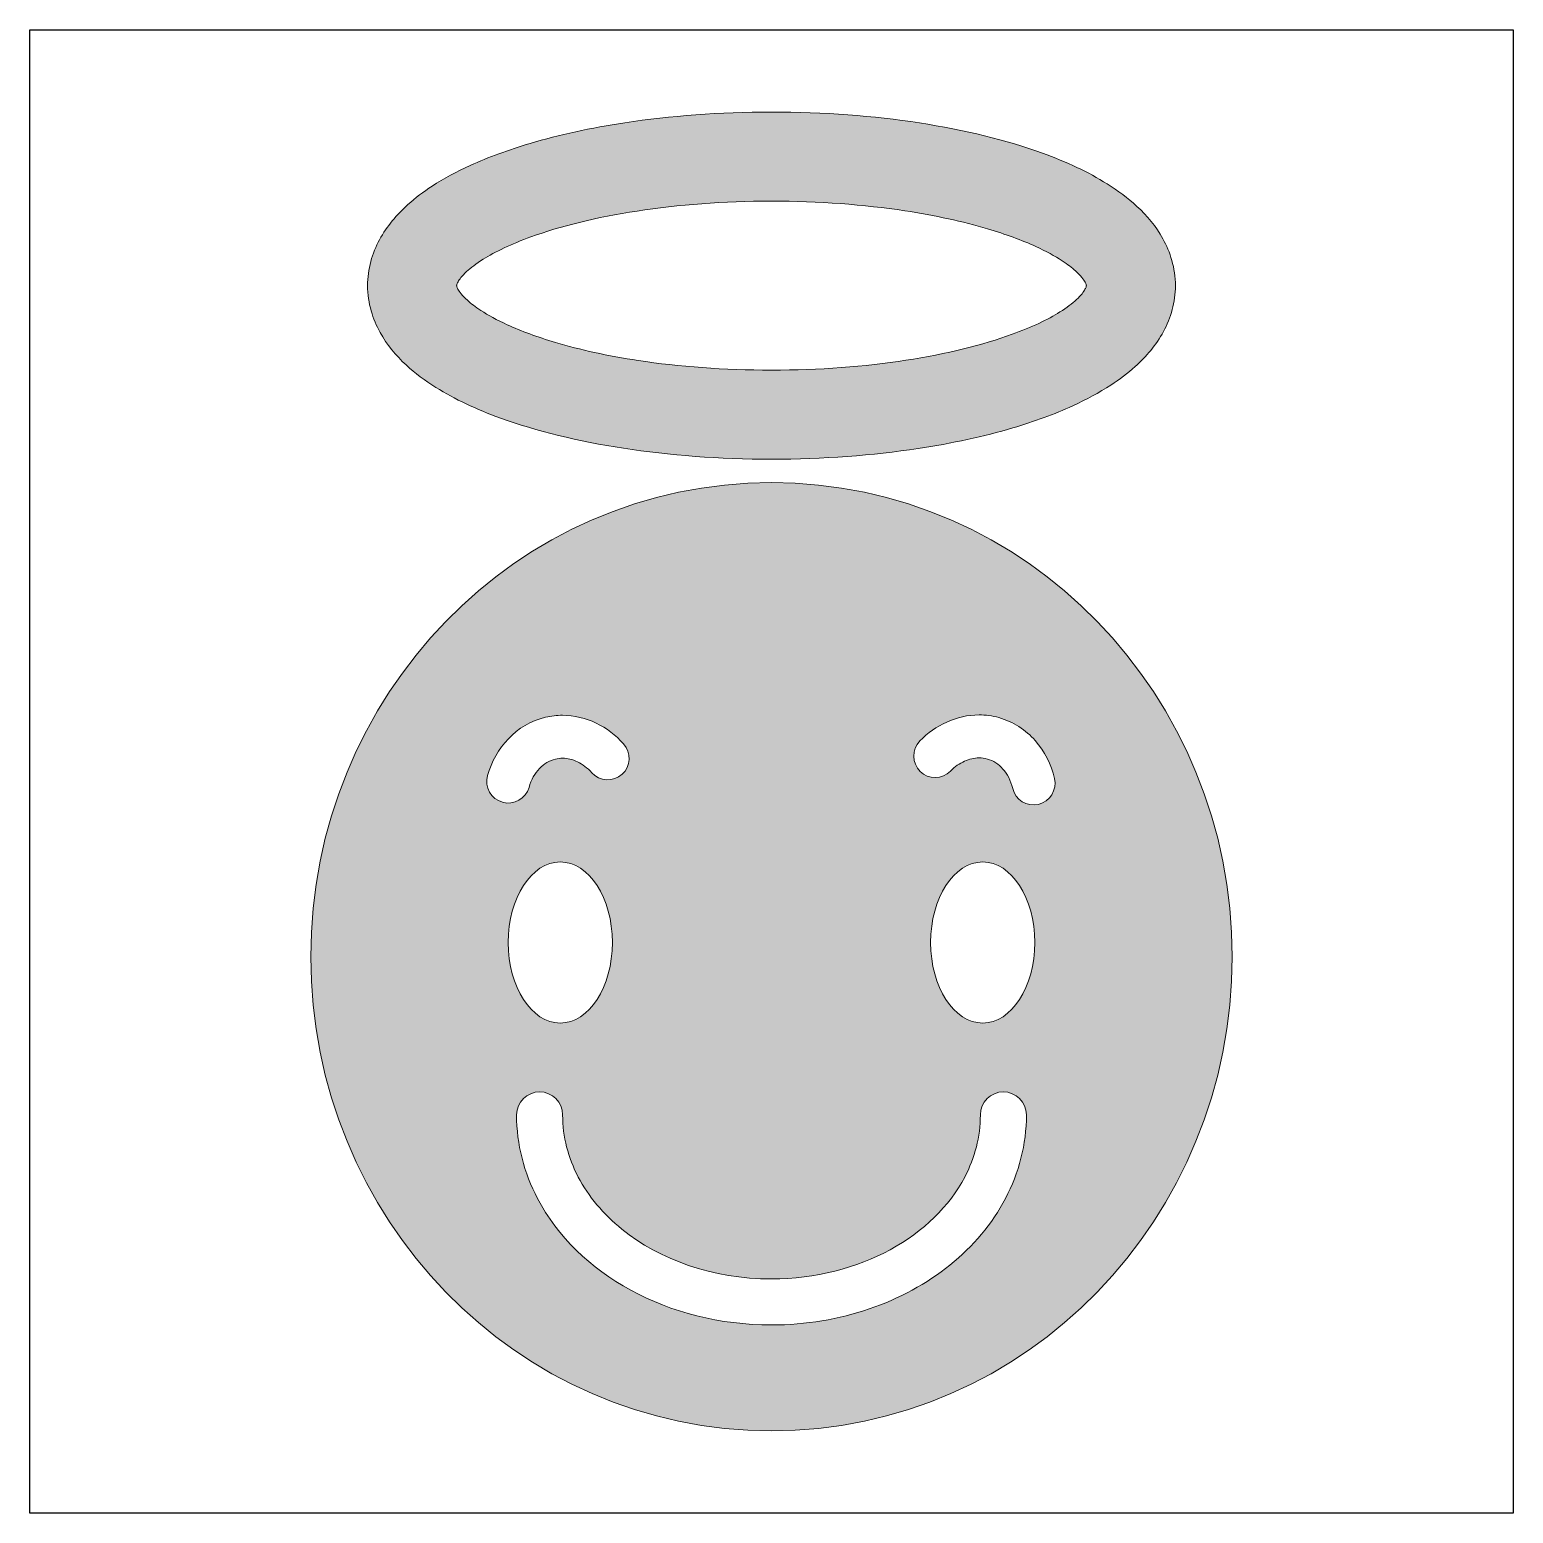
# Model space of a CAD drawing. Header units: inches. Extents: x 0 to 114, y 0 to 114.
import ezdxf

# ---------------------------------------------------------------- set-up
doc = ezdxf.new("R2010")
doc.units = ezdxf.units.IN
doc.header["$MEASUREMENT"] = 0
doc.layers.add('Image Background', color=7, linetype='Continuous')
doc.layers.add('Layer 1', color=7, linetype='Continuous')
picture_1 = doc.add_image_def('image1.png', size_in_pixel=(1350, 1350))

msp = doc.modelspace()

# ---------------------------------------------------------------- hatches: boundary and pattern name
at = {"layer": 'Layer 1', "true_color": 0xf3c636}
h = msp.add_hatch(color=40, dxfattribs=at)
h.dxf.hatch_style = 2
edge = h.paths.add_edge_path()
edge.add_spline(control_points=[(26.99, 90.98), (27.52, 90.02), (28.21, 89.2), (29, 88.47), (29.69, 87.83), (30.46, 87.26), (31.29, 86.74), (32.74, 85.83), (34.41, 85.05), (36.26, 84.38), (39.03, 83.37), (42.24, 82.59), (45.76, 82.05), (49.28, 81.51), (53.12, 81.21), (57.15, 81.21), (61.14, 81.21), (64.95, 81.5), (68.44, 82.03), (71.06, 82.43), (73.51, 82.96), (75.74, 83.62), (77.4, 84.12), (78.95, 84.68), (80.36, 85.32), (81.41, 85.81), (82.39, 86.33), (83.29, 86.92), (83.96, 87.35), (84.59, 87.82), (85.16, 88.34), (86.02, 89.12), (86.78, 90), (87.35, 91.04), (87.63, 91.57), (87.86, 92.13), (88.02, 92.73), (88.18, 93.32), (88.27, 93.95), (88.27, 94.58), (88.27, 95.25), (88.17, 95.91), (87.99, 96.53), (87.83, 97.12), (87.59, 97.67), (87.31, 98.18), (86.78, 99.14), (86.09, 99.97), (85.3, 100.69), (84.61, 101.33), (83.84, 101.9), (83.01, 102.42), (81.56, 103.33), (79.89, 104.11), (78.04, 104.78), (75.27, 105.79), (72.06, 106.57), (68.54, 107.12), (65.02, 107.66), (61.18, 107.95), (57.15, 107.95), (53.16, 107.95), (49.35, 107.66), (45.86, 107.13), (43.24, 106.73), (40.79, 106.2), (38.56, 105.54), (36.9, 105.04), (35.35, 104.48), (33.94, 103.84), (32.89, 103.35), (31.91, 102.83), (31.01, 102.25), (30.34, 101.81), (29.71, 101.34), (29.14, 100.82), (28.28, 100.04), (27.52, 99.16), (26.95, 98.12), (26.67, 97.59), (26.44, 97.03), (26.28, 96.44), (26.12, 95.84), (26.03, 95.21), (26.03, 94.58), (26.03, 93.91), (26.13, 93.25), (26.31, 92.63), (26.47, 92.05), (26.71, 91.49), (26.99, 90.98)], knot_values=[0, 0, 0, 0, 1, 1, 1, 2, 2, 2, 3, 3, 3, 4, 4, 4, 5, 5, 5, 6, 6, 6, 7, 7, 7, 8, 8, 8, 9, 9, 9, 10, 10, 10, 11, 11, 11, 12, 12, 12, 13, 13, 13, 14, 14, 14, 15, 15, 15, 16, 16, 16, 17, 17, 17, 18, 18, 18, 19, 19, 19, 20, 20, 20, 21, 21, 21, 22, 22, 22, 23, 23, 23, 24, 24, 24, 25, 25, 25, 26, 26, 26, 27, 27, 27, 28, 28, 28, 29, 29, 29, 30, 30, 30, 30], degree=3, periodic=1)
edge = h.paths.add_edge_path()
edge.add_spline(control_points=[(32.91, 94.66), (32.92, 94.7), (32.94, 94.77), (33, 94.87), (33.09, 95.04), (33.3, 95.32), (33.66, 95.66), (33.97, 95.95), (34.4, 96.27), (34.93, 96.61), (35.86, 97.19), (37.11, 97.79), (38.61, 98.33), (40.85, 99.15), (43.65, 99.85), (46.8, 100.33), (49.95, 100.82), (53.46, 101.09), (57.15, 101.09), (60.81, 101.09), (64.28, 100.82), (67.41, 100.35), (69.76, 99.99), (71.91, 99.52), (73.79, 98.96), (75.19, 98.54), (76.45, 98.08), (77.51, 97.6), (78.3, 97.23), (78.98, 96.86), (79.54, 96.5), (79.96, 96.22), (80.31, 95.96), (80.58, 95.71), (80.98, 95.35), (81.21, 95.04), (81.31, 94.85), (81.36, 94.76), (81.38, 94.7), (81.39, 94.66), (81.4, 94.62), (81.41, 94.6), (81.41, 94.58), (81.41, 94.56), (81.4, 94.54), (81.39, 94.5), (81.38, 94.46), (81.36, 94.39), (81.3, 94.3), (81.21, 94.12), (81, 93.84), (80.64, 93.5), (80.33, 93.21), (79.9, 92.89), (79.37, 92.55), (78.44, 91.97), (77.19, 91.37), (75.69, 90.83), (73.45, 90.01), (70.65, 89.31), (67.5, 88.83), (64.35, 88.34), (60.84, 88.07), (57.15, 88.07), (53.49, 88.07), (50.02, 88.34), (46.89, 88.81), (44.54, 89.17), (42.39, 89.64), (40.51, 90.2), (39.11, 90.62), (37.85, 91.08), (36.79, 91.57), (36, 91.93), (35.32, 92.3), (34.76, 92.66), (34.34, 92.94), (33.99, 93.2), (33.72, 93.45), (33.32, 93.81), (33.09, 94.12), (32.99, 94.31), (32.94, 94.4), (32.92, 94.47), (32.91, 94.5), (32.9, 94.54), (32.89, 94.56), (32.89, 94.58), (32.89, 94.6), (32.9, 94.62), (32.91, 94.66)], knot_values=[0, 0, 0, 0, 1, 1, 1, 2, 2, 2, 3, 3, 3, 4, 4, 4, 5, 5, 5, 6, 6, 6, 7, 7, 7, 8, 8, 8, 9, 9, 9, 10, 10, 10, 11, 11, 11, 12, 12, 12, 13, 13, 13, 14, 14, 14, 15, 15, 15, 16, 16, 16, 17, 17, 17, 18, 18, 18, 19, 19, 19, 20, 20, 20, 21, 21, 21, 22, 22, 22, 23, 23, 23, 24, 24, 24, 25, 25, 25, 26, 26, 26, 27, 27, 27, 28, 28, 28, 29, 29, 29, 30, 30, 30, 30], degree=3, periodic=1)
h = msp.add_hatch(color=40, dxfattribs=at)
h.dxf.hatch_style = 2
edge = h.paths.add_edge_path()
edge.add_spline(control_points=[(57.15, 79.41), (37.55, 79.41), (21.66, 63.05), (21.66, 42.88), (21.66, 22.7), (37.55, 6.35), (57.15, 6.35), (76.75, 6.35), (92.64, 22.7), (92.64, 42.88), (92.64, 63.05), (76.75, 79.41), (57.15, 79.41)], knot_values=[0, 0, 0, 0, 1, 1, 1, 2, 2, 2, 3, 3, 3, 4, 4, 4, 4], degree=3, periodic=1)
edge = h.paths.add_edge_path()
edge.add_spline(control_points=[(35.28, 56.83), (35.58, 57.9), (36.12, 58.88), (36.88, 59.67), (37.63, 60.47), (38.62, 61.07), (39.75, 61.33), (39.75, 61.33), (39.75, 61.33), (39.75, 61.33), (40.18, 61.43), (40.62, 61.48), (41.05, 61.48), (41.96, 61.48), (42.85, 61.26), (43.64, 60.88), (44.44, 60.49), (45.16, 59.95), (45.76, 59.28), (45.76, 59.28), (45.76, 59.28), (45.76, 59.28), (46.37, 58.6), (46.32, 57.55), (45.64, 56.94), (44.96, 56.33), (43.92, 56.38), (43.3, 57.06), (42.97, 57.43), (42.59, 57.71), (42.21, 57.89), (41.82, 58.08), (41.43, 58.17), (41.05, 58.17), (40.87, 58.17), (40.69, 58.15), (40.51, 58.1), (40.51, 58.1), (40.51, 58.1), (40.51, 58.1), (40.03, 57.99), (39.63, 57.75), (39.27, 57.38), (38.92, 57.02), (38.63, 56.52), (38.47, 55.93), (38.22, 55.05), (37.3, 54.53), (36.42, 54.78), (35.54, 55.03), (35.03, 55.95), (35.28, 56.83)], knot_values=[0, 0, 0, 0, 1, 1, 1, 2, 2, 2, 3, 3, 3, 4, 4, 4, 5, 5, 5, 6, 6, 6, 7, 7, 7, 8, 8, 8, 9, 9, 9, 10, 10, 10, 11, 11, 11, 12, 12, 12, 13, 13, 13, 14, 14, 14, 15, 15, 15, 16, 16, 16, 17, 17, 17, 17], degree=3, periodic=1)
edge = h.paths.add_edge_path()
edge.add_spline(control_points=[(40.87, 50.18), (43.09, 50.18), (44.89, 47.4), (44.89, 43.98), (44.89, 40.55), (43.09, 37.77), (40.87, 37.77), (38.66, 37.77), (36.86, 40.55), (36.86, 43.98), (36.86, 47.4), (38.66, 50.18), (40.87, 50.18)], knot_values=[0, 0, 0, 0, 1, 1, 1, 2, 2, 2, 3, 3, 3, 4, 4, 4, 4], degree=3, periodic=1)
edge = h.paths.add_edge_path()
edge.add_spline(control_points=[(75.18, 24.26), (74.15, 22.3), (72.68, 20.57), (70.9, 19.13), (67.32, 16.25), (62.47, 14.52), (57.15, 14.51), (53.16, 14.51), (49.44, 15.49), (46.31, 17.19), (43.19, 18.89), (40.66, 21.32), (39.12, 24.26), (38.09, 26.22), (37.51, 28.41), (37.51, 30.69), (37.51, 31.67), (38.31, 32.47), (39.29, 32.47), (40.27, 32.47), (41.06, 31.67), (41.06, 30.69), (41.06, 29), (41.48, 27.4), (42.26, 25.91), (43.04, 24.42), (44.19, 23.05), (45.63, 21.89), (48.52, 19.56), (52.6, 18.06), (57.15, 18.06), (60.56, 18.06), (63.71, 18.9), (66.29, 20.31), (68.87, 21.71), (70.87, 23.68), (72.04, 25.91), (72.82, 27.4), (73.24, 29), (73.24, 30.69), (73.24, 31.67), (74.04, 32.47), (75.01, 32.47), (75.99, 32.47), (76.79, 31.67), (76.79, 30.69), (76.79, 28.41), (76.21, 26.22), (75.18, 24.26)], knot_values=[0, 0, 0, 0, 1, 1, 1, 2, 2, 2, 3, 3, 3, 4, 4, 4, 5, 5, 5, 6, 6, 6, 7, 7, 7, 8, 8, 8, 9, 9, 9, 10, 10, 10, 11, 11, 11, 12, 12, 12, 13, 13, 13, 14, 14, 14, 15, 15, 15, 16, 16, 16, 16], degree=3, periodic=1)
edge = h.paths.add_edge_path()
edge.add_spline(control_points=[(73.43, 37.77), (71.21, 37.77), (69.41, 40.55), (69.41, 43.98), (69.41, 47.4), (71.21, 50.18), (73.43, 50.18), (75.64, 50.18), (77.44, 47.4), (77.44, 43.98), (77.44, 40.55), (75.64, 37.77), (73.43, 37.77)], knot_values=[0, 0, 0, 0, 1, 1, 1, 2, 2, 2, 3, 3, 3, 4, 4, 4, 4], degree=3, periodic=1)
edge = h.paths.add_edge_path()
edge.add_spline(control_points=[(77.72, 54.62), (76.83, 54.41), (75.94, 54.96), (75.73, 55.85), (75.58, 56.45), (75.32, 56.96), (74.98, 57.34), (74.64, 57.72), (74.25, 57.98), (73.78, 58.11), (73.56, 58.17), (73.35, 58.2), (73.14, 58.2), (72.77, 58.2), (72.39, 58.11), (72.02, 57.94), (71.64, 57.78), (71.27, 57.52), (70.94, 57.18), (70.3, 56.53), (69.25, 56.52), (68.6, 57.16), (67.95, 57.8), (67.94, 58.85), (68.58, 59.5), (69.18, 60.12), (69.88, 60.61), (70.65, 60.96), (71.42, 61.31), (72.27, 61.51), (73.14, 61.51), (73.64, 61.51), (74.16, 61.44), (74.66, 61.3), (75.78, 60.99), (76.75, 60.35), (77.47, 59.53), (78.19, 58.7), (78.69, 57.7), (78.95, 56.62), (79.16, 55.73), (78.61, 54.83), (77.72, 54.62)], knot_values=[0, 0, 0, 0, 1, 1, 1, 2, 2, 2, 3, 3, 3, 4, 4, 4, 5, 5, 5, 6, 6, 6, 7, 7, 7, 8, 8, 8, 9, 9, 9, 10, 10, 10, 11, 11, 11, 12, 12, 12, 13, 13, 13, 14, 14, 14, 14], degree=3, periodic=1)

# ---------------------------------------------------------------- linework, layer by layer
at = {"layer": 'Layer 1', "lineweight": 0}
for points, knots in [([(26.99, 90.98), (27.52, 90.02), (28.21, 89.2), (29, 88.47), (29.69, 87.83), (30.46, 87.26), (31.29, 86.74), (32.74, 85.83), (34.41, 85.05), (36.26, 84.38), (39.03, 83.37), (42.24, 82.59), (45.76, 82.05), (49.28, 81.51), (53.12, 81.21), (57.15, 81.21), (61.14, 81.21), (64.95, 81.5), (68.44, 82.03), (71.06, 82.43), (73.51, 82.96), (75.74, 83.62), (77.4, 84.12), (78.95, 84.68), (80.36, 85.32), (81.41, 85.81), (82.39, 86.33), (83.29, 86.92), (83.96, 87.35), (84.59, 87.82), (85.16, 88.34), (86.02, 89.12), (86.78, 90), (87.35, 91.04), (87.63, 91.57), (87.86, 92.13), (88.02, 92.73), (88.18, 93.32), (88.27, 93.95), (88.27, 94.58), (88.27, 95.25), (88.17, 95.91), (87.99, 96.53), (87.83, 97.12), (87.59, 97.67), (87.31, 98.18), (86.78, 99.14), (86.09, 99.97), (85.3, 100.69), (84.61, 101.33), (83.84, 101.9), (83.01, 102.42), (81.56, 103.33), (79.89, 104.11), (78.04, 104.78), (75.27, 105.79), (72.06, 106.57), (68.54, 107.12), (65.02, 107.66), (61.18, 107.95), (57.15, 107.95), (53.16, 107.95), (49.35, 107.66), (45.86, 107.13), (43.24, 106.73), (40.79, 106.2), (38.56, 105.54), (36.9, 105.04), (35.35, 104.48), (33.94, 103.84), (32.89, 103.35), (31.91, 102.83), (31.01, 102.25), (30.34, 101.81), (29.71, 101.34), (29.14, 100.82), (28.28, 100.04), (27.52, 99.16), (26.95, 98.12), (26.67, 97.59), (26.44, 97.03), (26.28, 96.44), (26.12, 95.84), (26.03, 95.21), (26.03, 94.58), (26.03, 93.91), (26.13, 93.25), (26.31, 92.63), (26.47, 92.05), (26.71, 91.49), (26.99, 90.98)], [0, 0, 0, 0, 1, 1, 1, 2, 2, 2, 3, 3, 3, 4, 4, 4, 5, 5, 5, 6, 6, 6, 7, 7, 7, 8, 8, 8, 9, 9, 9, 10, 10, 10, 11, 11, 11, 12, 12, 12, 13, 13, 13, 14, 14, 14, 15, 15, 15, 16, 16, 16, 17, 17, 17, 18, 18, 18, 19, 19, 19, 20, 20, 20, 21, 21, 21, 22, 22, 22, 23, 23, 23, 24, 24, 24, 25, 25, 25, 26, 26, 26, 27, 27, 27, 28, 28, 28, 29, 29, 29, 30, 30, 30, 30]), ([(32.91, 94.66), (32.92, 94.7), (32.94, 94.77), (33, 94.87), (33.09, 95.04), (33.3, 95.32), (33.66, 95.66), (33.97, 95.95), (34.4, 96.27), (34.93, 96.61), (35.86, 97.19), (37.11, 97.79), (38.61, 98.33), (40.85, 99.15), (43.65, 99.85), (46.8, 100.33), (49.95, 100.82), (53.46, 101.09), (57.15, 101.09), (60.81, 101.09), (64.28, 100.82), (67.41, 100.35), (69.76, 99.99), (71.91, 99.52), (73.79, 98.96), (75.19, 98.54), (76.45, 98.08), (77.51, 97.6), (78.3, 97.23), (78.98, 96.86), (79.54, 96.5), (79.96, 96.22), (80.31, 95.96), (80.58, 95.71), (80.98, 95.35), (81.21, 95.04), (81.31, 94.85), (81.36, 94.76), (81.38, 94.7), (81.39, 94.66), (81.4, 94.62), (81.41, 94.6), (81.41, 94.58), (81.41, 94.56), (81.4, 94.54), (81.39, 94.5), (81.38, 94.46), (81.36, 94.39), (81.3, 94.3), (81.21, 94.12), (81, 93.84), (80.64, 93.5), (80.33, 93.21), (79.9, 92.89), (79.37, 92.55), (78.44, 91.97), (77.19, 91.37), (75.69, 90.83), (73.45, 90.01), (70.65, 89.31), (67.5, 88.83), (64.35, 88.34), (60.84, 88.07), (57.15, 88.07), (53.49, 88.07), (50.02, 88.34), (46.89, 88.81), (44.54, 89.17), (42.39, 89.64), (40.51, 90.2), (39.11, 90.62), (37.85, 91.08), (36.79, 91.57), (36, 91.93), (35.32, 92.3), (34.76, 92.66), (34.34, 92.94), (33.99, 93.2), (33.72, 93.45), (33.32, 93.81), (33.09, 94.12), (32.99, 94.31), (32.94, 94.4), (32.92, 94.47), (32.91, 94.5), (32.9, 94.54), (32.89, 94.56), (32.89, 94.58), (32.89, 94.6), (32.9, 94.62), (32.91, 94.66)], [0, 0, 0, 0, 1, 1, 1, 2, 2, 2, 3, 3, 3, 4, 4, 4, 5, 5, 5, 6, 6, 6, 7, 7, 7, 8, 8, 8, 9, 9, 9, 10, 10, 10, 11, 11, 11, 12, 12, 12, 13, 13, 13, 14, 14, 14, 15, 15, 15, 16, 16, 16, 17, 17, 17, 18, 18, 18, 19, 19, 19, 20, 20, 20, 21, 21, 21, 22, 22, 22, 23, 23, 23, 24, 24, 24, 25, 25, 25, 26, 26, 26, 27, 27, 27, 28, 28, 28, 29, 29, 29, 30, 30, 30, 30]), ([(57.15, 79.41), (37.55, 79.41), (21.66, 63.05), (21.66, 42.88), (21.66, 22.7), (37.55, 6.35), (57.15, 6.35), (76.75, 6.35), (92.64, 22.7), (92.64, 42.88), (92.64, 63.05), (76.75, 79.41), (57.15, 79.41)], [0, 0, 0, 0, 1, 1, 1, 2, 2, 2, 3, 3, 3, 4, 4, 4, 4]), ([(35.28, 56.83), (35.58, 57.9), (36.12, 58.88), (36.88, 59.67), (37.63, 60.47), (38.62, 61.07), (39.75, 61.33), (39.75, 61.33), (39.75, 61.33), (39.75, 61.33), (40.18, 61.43), (40.62, 61.48), (41.05, 61.48), (41.96, 61.48), (42.85, 61.26), (43.64, 60.88), (44.44, 60.49), (45.16, 59.95), (45.76, 59.28), (45.76, 59.28), (45.76, 59.28), (45.76, 59.28), (46.37, 58.6), (46.32, 57.55), (45.64, 56.94), (44.96, 56.33), (43.92, 56.38), (43.3, 57.06), (42.97, 57.43), (42.59, 57.71), (42.21, 57.89), (41.82, 58.08), (41.43, 58.17), (41.05, 58.17), (40.87, 58.17), (40.69, 58.15), (40.51, 58.1), (40.51, 58.1), (40.51, 58.1), (40.51, 58.1), (40.03, 57.99), (39.63, 57.75), (39.27, 57.38), (38.92, 57.02), (38.63, 56.52), (38.47, 55.93), (38.22, 55.05), (37.3, 54.53), (36.42, 54.78), (35.54, 55.03), (35.03, 55.95), (35.28, 56.83)], [0, 0, 0, 0, 1, 1, 1, 2, 2, 2, 3, 3, 3, 4, 4, 4, 5, 5, 5, 6, 6, 6, 7, 7, 7, 8, 8, 8, 9, 9, 9, 10, 10, 10, 11, 11, 11, 12, 12, 12, 13, 13, 13, 14, 14, 14, 15, 15, 15, 16, 16, 16, 17, 17, 17, 17]), ([(77.72, 54.62), (76.83, 54.41), (75.94, 54.96), (75.73, 55.85), (75.58, 56.45), (75.32, 56.96), (74.98, 57.34), (74.64, 57.72), (74.25, 57.98), (73.78, 58.11), (73.56, 58.17), (73.35, 58.2), (73.14, 58.2), (72.77, 58.2), (72.39, 58.11), (72.02, 57.94), (71.64, 57.78), (71.27, 57.52), (70.94, 57.18), (70.3, 56.53), (69.25, 56.52), (68.6, 57.16), (67.95, 57.8), (67.94, 58.85), (68.58, 59.5), (69.18, 60.12), (69.88, 60.61), (70.65, 60.96), (71.42, 61.31), (72.27, 61.51), (73.14, 61.51), (73.64, 61.51), (74.16, 61.44), (74.66, 61.3), (75.78, 60.99), (76.75, 60.35), (77.47, 59.53), (78.19, 58.7), (78.69, 57.7), (78.95, 56.62), (79.16, 55.73), (78.61, 54.83), (77.72, 54.62)], [0, 0, 0, 0, 1, 1, 1, 2, 2, 2, 3, 3, 3, 4, 4, 4, 5, 5, 5, 6, 6, 6, 7, 7, 7, 8, 8, 8, 9, 9, 9, 10, 10, 10, 11, 11, 11, 12, 12, 12, 13, 13, 13, 14, 14, 14, 14]), ([(40.87, 50.18), (43.09, 50.18), (44.89, 47.4), (44.89, 43.98), (44.89, 40.55), (43.09, 37.77), (40.87, 37.77), (38.66, 37.77), (36.86, 40.55), (36.86, 43.98), (36.86, 47.4), (38.66, 50.18), (40.87, 50.18)], [0, 0, 0, 0, 1, 1, 1, 2, 2, 2, 3, 3, 3, 4, 4, 4, 4]), ([(73.43, 37.77), (71.21, 37.77), (69.41, 40.55), (69.41, 43.98), (69.41, 47.4), (71.21, 50.18), (73.43, 50.18), (75.64, 50.18), (77.44, 47.4), (77.44, 43.98), (77.44, 40.55), (75.64, 37.77), (73.43, 37.77)], [0, 0, 0, 0, 1, 1, 1, 2, 2, 2, 3, 3, 3, 4, 4, 4, 4]), ([(75.18, 24.26), (74.15, 22.3), (72.68, 20.57), (70.9, 19.13), (67.32, 16.25), (62.47, 14.52), (57.15, 14.51), (53.16, 14.51), (49.44, 15.49), (46.31, 17.19), (43.19, 18.89), (40.66, 21.32), (39.12, 24.26), (38.09, 26.22), (37.51, 28.41), (37.51, 30.69), (37.51, 31.67), (38.31, 32.47), (39.29, 32.47), (40.27, 32.47), (41.06, 31.67), (41.06, 30.69), (41.06, 29), (41.48, 27.4), (42.26, 25.91), (43.04, 24.42), (44.19, 23.05), (45.63, 21.89), (48.52, 19.56), (52.6, 18.06), (57.15, 18.06), (60.56, 18.06), (63.71, 18.9), (66.29, 20.31), (68.87, 21.71), (70.87, 23.68), (72.04, 25.91), (72.82, 27.4), (73.24, 29), (73.24, 30.69), (73.24, 31.67), (74.04, 32.47), (75.01, 32.47), (75.99, 32.47), (76.79, 31.67), (76.79, 30.69), (76.79, 28.41), (76.21, 26.22), (75.18, 24.26)], [0, 0, 0, 0, 1, 1, 1, 2, 2, 2, 3, 3, 3, 4, 4, 4, 5, 5, 5, 6, 6, 6, 7, 7, 7, 8, 8, 8, 9, 9, 9, 10, 10, 10, 11, 11, 11, 12, 12, 12, 13, 13, 13, 14, 14, 14, 15, 15, 15, 16, 16, 16, 16])]:
    msp.add_open_spline(points, degree=3, knots=knots, dxfattribs=at)

# ---------------------------------------------------------------- pictures from other files: only their frames are drawn
at = {"layer": 'Image Background'}
image = msp.add_image(picture_1, insert=(0, 0), size_in_units=(114.3, 114.3), dxfattribs=at)

doc.saveas('drawing.dxf')
